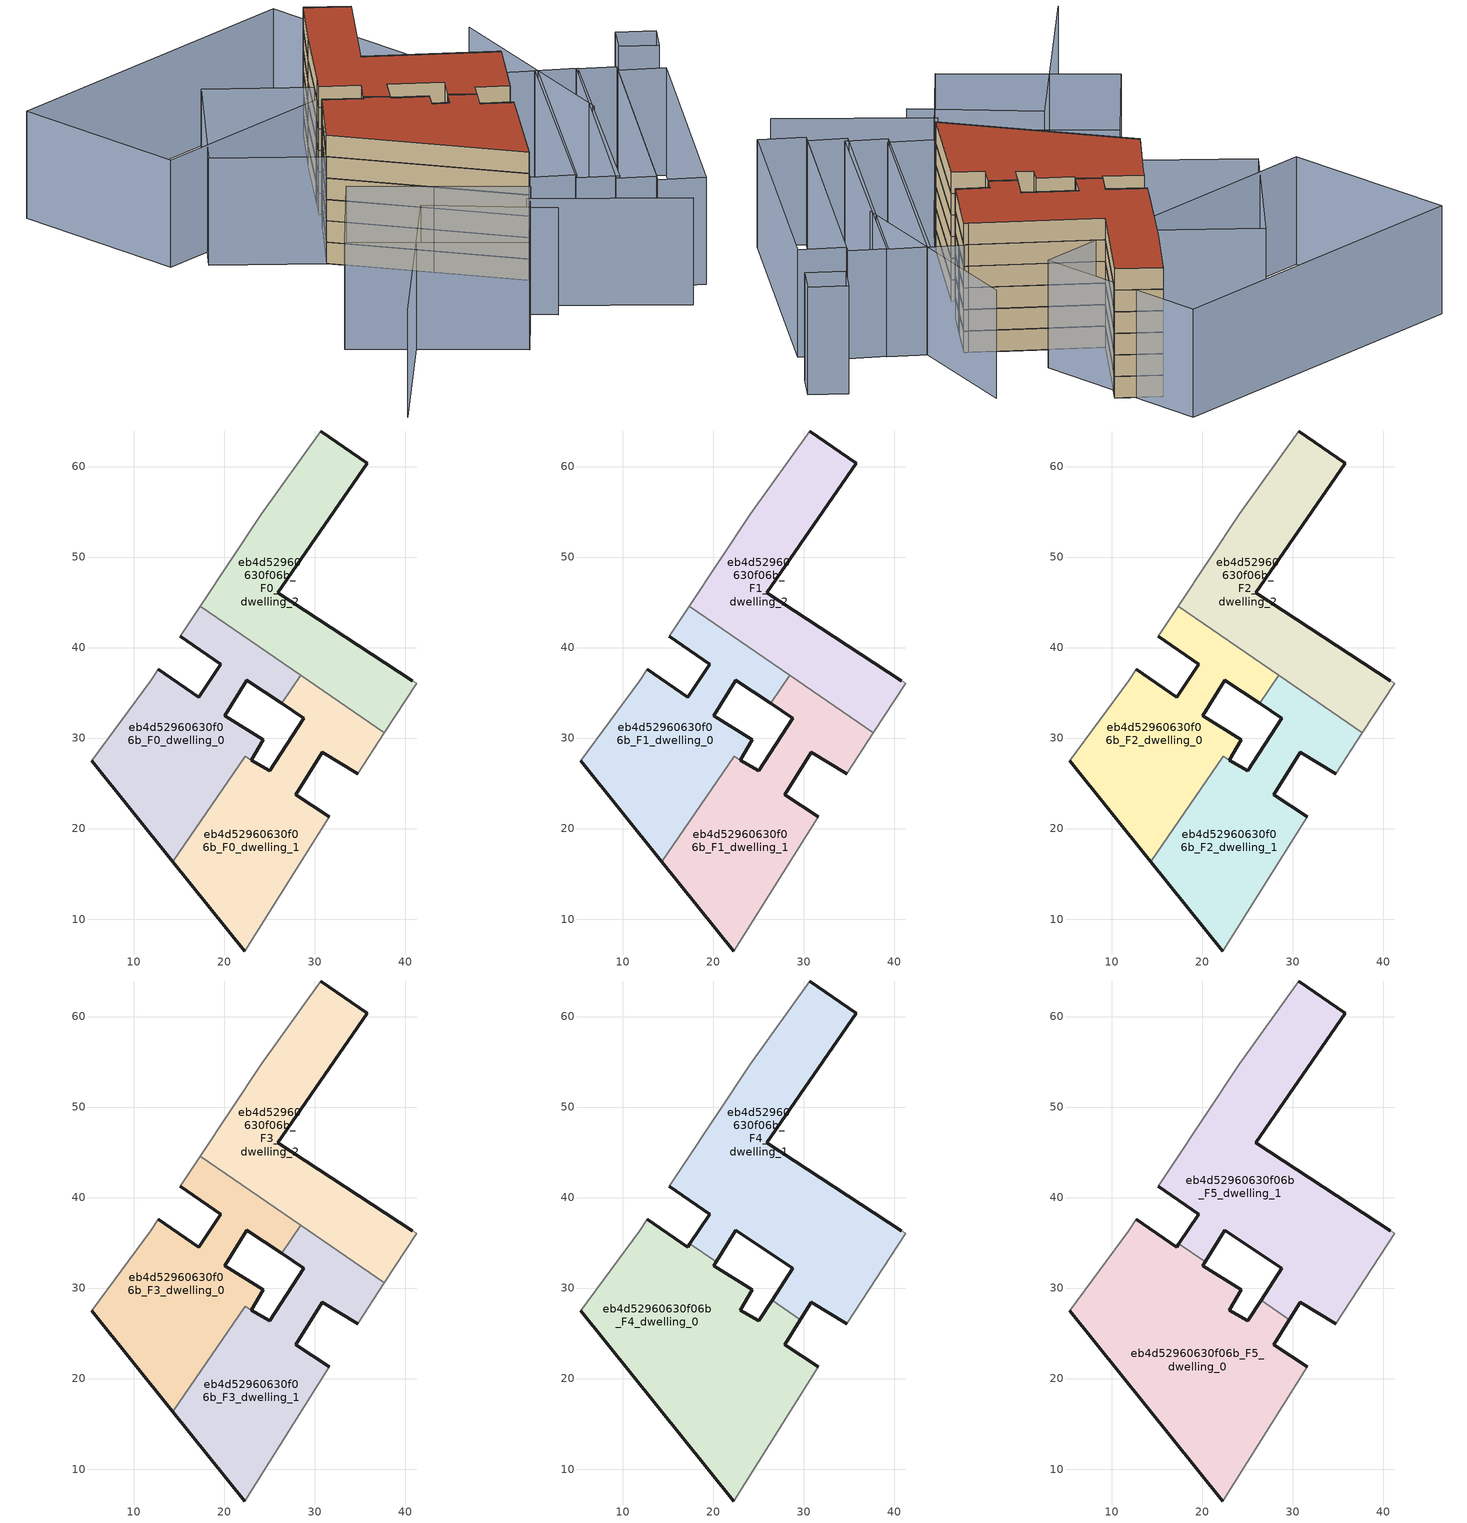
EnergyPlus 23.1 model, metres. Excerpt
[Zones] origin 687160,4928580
eb4d52960630f06b_F0_dwelling_0
 floor ground (EU_floor_Construction): 22.97,27.58 24.29,29.8 20.05,32.46 22.47,36.41 26.32,33.83 28.45,36.92 17.31,44.58 16.54,43.42 15.1,41.25 19.61,38.13 17.15,34.54 12.67,37.59 11.84,36.34 5.32,27.5 14.3,16.36 22.29,27.98 z0
 wall outside (EU_wall_Construction): 14.3,16.36 5.32,27.5 / 12.67,37.59 17.15,34.54 19.61,38.13 15.1,41.25 / 26.32,33.83 22.47,36.41 20.05,32.46 24.29,29.8 22.97,27.58 z0:3
 wall adiabatic (EU_wall_Construction): 5.32,27.5 11.84,36.34 12.67,37.59 / 15.1,41.25 16.54,43.42 17.31,44.58 z0:3
 wall to eb4d52960630f06b_F0_dwelling_1 (EU_wall_Construction): 28.45,36.92 26.32,33.83 / 22.97,27.58 22.29,27.98 14.3,16.36 z0:3
 wall to eb4d52960630f06b_F0_dwelling_2 (EU_wall_Construction): 17.31,44.58 28.45,36.92 z0:3
eb4d52960630f06b_F0_dwelling_1
 floor ground (EU_floor_Construction): 22.26,6.48 31.56,21.29 27.86,23.71 30.78,28.42 34.71,26.04 37.68,30.57 28.45,36.92 26.32,33.83 28.78,32.18 24.99,26.37 22.97,27.58 22.29,27.98 14.3,16.36 z0
 wall outside (EU_wall_Construction): 22.98,27.57 24.99,26.37 28.78,32.18 26.32,33.83 / 34.71,26.04 30.78,28.42 27.86,23.71 31.56,21.29 / 22.26,6.48 14.3,16.36 z0:3; 22.98,27.57,3 22.97,27.58,0 22.98,27.57,0
 wall adiabatic (EU_wall_Construction): 37.68,30.57 34.71,26.04 / 31.56,21.29 22.26,6.48 z0:3
 wall to eb4d52960630f06b_F0_dwelling_2 (EU_wall_Construction): 28.45,36.92 37.68,30.57 z0:3
eb4d52960630f06b_F0_dwelling_2
 floor ground (EU_floor_Construction): 37.68,30.57 41.26,36.04 40.76,36.34 25.91,46.04 35.77,60.37 30.62,63.92 24.06,54.73 17.31,44.58 z0
 wall outside (EU_wall_Construction): 30.62,63.92 35.77,60.37 25.91,46.04 40.76,36.34 z0:3
 wall adiabatic (EU_wall_Construction): 40.76,36.34 41.26,36.04 37.68,30.57 / 17.31,44.58 24.06,54.73 30.62,63.92 z0:3
eb4d52960630f06b_F1_dwelling_0
 floor to eb4d52960630f06b_F0_dwelling_0 (EU_floor_Construction): 22.97,27.58 24.29,29.8 20.05,32.46 22.47,36.41 26.32,33.83 28.45,36.92 17.31,44.58 16.54,43.42 15.1,41.25 19.61,38.13 17.15,34.54 12.67,37.59 11.84,36.34 5.32,27.5 14.3,16.36 22.29,27.98 z3
 wall outside (EU_wall_Construction): 14.3,16.36 5.32,27.5 / 12.67,37.59 17.15,34.54 19.61,38.13 15.1,41.25 / 26.32,33.83 22.47,36.41 20.05,32.46 24.29,29.8 22.97,27.58 z3:6
 wall adiabatic (EU_wall_Construction): 5.32,27.5 11.84,36.34 12.67,37.59 / 15.1,41.25 16.54,43.42 17.31,44.58 z3:6
 wall to eb4d52960630f06b_F1_dwelling_1 (EU_wall_Construction): 28.45,36.92 26.32,33.83 / 22.97,27.58 22.29,27.98 14.3,16.36 z3:6
 wall to eb4d52960630f06b_F1_dwelling_2 (EU_wall_Construction): 17.31,44.58 28.45,36.92 z3:6
eb4d52960630f06b_F1_dwelling_1
 floor to eb4d52960630f06b_F0_dwelling_1 (EU_floor_Construction): 22.26,6.48 31.56,21.29 27.86,23.71 30.78,28.42 34.71,26.04 37.68,30.57 28.45,36.92 26.32,33.83 28.78,32.18 24.99,26.37 22.97,27.58 22.29,27.98 14.3,16.36 z3
 wall outside (EU_wall_Construction): 22.98,27.57 24.99,26.37 28.78,32.18 26.32,33.83 / 34.71,26.04 30.78,28.42 27.86,23.71 31.56,21.29 / 22.26,6.48 14.3,16.36 z3:6; 22.98,27.57,6 22.97,27.58,3 22.98,27.57,3
 wall adiabatic (EU_wall_Construction): 37.68,30.57 34.71,26.04 / 31.56,21.29 22.26,6.48 z3:6
 wall to eb4d52960630f06b_F1_dwelling_2 (EU_wall_Construction): 28.45,36.92 37.68,30.57 z3:6
eb4d52960630f06b_F1_dwelling_2
 floor to eb4d52960630f06b_F0_dwelling_2 (EU_floor_Construction): 37.68,30.57 41.26,36.04 40.76,36.34 25.91,46.04 35.77,60.37 30.62,63.92 24.06,54.73 17.31,44.58 z3
 wall outside (EU_wall_Construction): 30.62,63.92 35.77,60.37 25.91,46.04 40.76,36.34 z3:6
 wall adiabatic (EU_wall_Construction): 40.76,36.34 41.26,36.04 37.68,30.57 / 17.31,44.58 24.06,54.73 30.62,63.92 z3:6
eb4d52960630f06b_F2_dwelling_0
 floor to eb4d52960630f06b_F1_dwelling_0 (EU_floor_Construction): 22.97,27.58 24.29,29.8 20.05,32.46 22.47,36.41 26.32,33.83 28.45,36.92 17.31,44.58 16.54,43.42 15.1,41.25 19.61,38.13 17.15,34.54 12.67,37.59 11.84,36.34 5.32,27.5 14.3,16.36 22.29,27.98 z6
 wall outside (EU_wall_Construction): 14.3,16.36 5.32,27.5 / 12.67,37.59 17.15,34.54 19.61,38.13 15.1,41.25 / 26.32,33.83 22.47,36.41 20.05,32.46 24.29,29.8 22.97,27.58 z6:9
 wall adiabatic (EU_wall_Construction): 5.32,27.5 11.84,36.34 12.67,37.59 / 15.1,41.25 16.54,43.42 17.31,44.58 z6:9
 wall to eb4d52960630f06b_F2_dwelling_1 (EU_wall_Construction): 28.45,36.92 26.32,33.83 / 22.97,27.58 22.29,27.98 14.3,16.36 z6:9
 wall to eb4d52960630f06b_F2_dwelling_2 (EU_wall_Construction): 17.31,44.58 28.45,36.92 z6:9
eb4d52960630f06b_F2_dwelling_1
 floor to eb4d52960630f06b_F1_dwelling_1 (EU_floor_Construction): 22.26,6.48 31.56,21.29 27.86,23.71 30.78,28.42 34.71,26.04 37.68,30.57 28.45,36.92 26.32,33.83 28.78,32.18 24.99,26.37 22.97,27.58 22.29,27.98 14.3,16.36 z6
 wall outside (EU_wall_Construction): 22.98,27.57 24.99,26.37 28.78,32.18 26.32,33.83 / 34.71,26.04 30.78,28.42 27.86,23.71 31.56,21.29 / 22.26,6.48 14.3,16.36 z6:9; 22.98,27.57,9 22.97,27.58,6 22.98,27.57,6
 wall adiabatic (EU_wall_Construction): 37.68,30.57 34.71,26.04 / 31.56,21.29 22.26,6.48 z6:9
 wall to eb4d52960630f06b_F2_dwelling_2 (EU_wall_Construction): 28.45,36.92 37.68,30.57 z6:9
eb4d52960630f06b_F2_dwelling_2
 floor to eb4d52960630f06b_F1_dwelling_2 (EU_floor_Construction): 37.68,30.57 41.26,36.04 40.76,36.34 25.91,46.04 35.77,60.37 30.62,63.92 24.06,54.73 17.31,44.58 z6
 wall outside (EU_wall_Construction): 30.62,63.92 35.77,60.37 25.91,46.04 40.76,36.34 z6:9
 wall adiabatic (EU_wall_Construction): 40.76,36.34 41.26,36.04 37.68,30.57 / 17.31,44.58 24.06,54.73 30.62,63.92 z6:9
eb4d52960630f06b_F3_dwelling_0
 floor to eb4d52960630f06b_F2_dwelling_0 (EU_floor_Construction): 22.97,27.58 24.29,29.8 20.05,32.46 22.47,36.41 26.32,33.83 28.45,36.92 17.31,44.58 16.54,43.42 15.1,41.25 19.61,38.13 17.15,34.54 12.67,37.59 11.84,36.34 5.32,27.5 14.3,16.36 22.29,27.98 z9
 wall outside (EU_wall_Construction): 14.3,16.36 5.32,27.5 / 12.67,37.59 17.15,34.54 19.61,38.13 15.1,41.25 / 26.32,33.83 22.47,36.41 20.05,32.46 24.29,29.8 22.97,27.58 z9:12
 wall adiabatic (EU_wall_Construction): 5.32,27.5 11.84,36.34 12.67,37.59 / 15.1,41.25 16.54,43.42 17.31,44.58 z9:12
 wall to eb4d52960630f06b_F3_dwelling_1 (EU_wall_Construction): 28.45,36.92 26.32,33.83 / 22.97,27.58 22.29,27.98 14.3,16.36 z9:12
 wall to eb4d52960630f06b_F3_dwelling_2 (EU_wall_Construction): 17.31,44.58 28.45,36.92 z9:12
eb4d52960630f06b_F3_dwelling_1
 floor to eb4d52960630f06b_F2_dwelling_1 (EU_floor_Construction): 22.26,6.48 31.56,21.29 27.86,23.71 30.78,28.42 34.71,26.04 37.68,30.57 28.45,36.92 26.32,33.83 28.78,32.18 24.99,26.37 22.97,27.58 22.29,27.98 14.3,16.36 z9
 wall outside (EU_wall_Construction): 22.98,27.57 24.99,26.37 28.78,32.18 26.32,33.83 / 34.71,26.04 30.78,28.42 27.86,23.71 31.56,21.29 / 22.26,6.48 14.3,16.36 z9:12; 22.98,27.57,12 22.97,27.58,9 22.98,27.57,9
 wall adiabatic (EU_wall_Construction): 37.68,30.57 34.71,26.04 / 31.56,21.29 22.26,6.48 z9:12
 wall to eb4d52960630f06b_F3_dwelling_2 (EU_wall_Construction): 28.45,36.92 37.68,30.57 z9:12
eb4d52960630f06b_F3_dwelling_2
 floor to eb4d52960630f06b_F2_dwelling_2 (EU_floor_Construction): 37.68,30.57 41.26,36.04 40.76,36.34 25.91,46.04 35.77,60.37 30.62,63.92 24.06,54.73 17.31,44.58 z9
 wall outside (EU_wall_Construction): 30.62,63.92 35.77,60.37 25.91,46.04 40.76,36.34 z9:12
 wall adiabatic (EU_wall_Construction): 40.76,36.34 41.26,36.04 37.68,30.57 / 17.31,44.58 24.06,54.73 30.62,63.92 z9:12
eb4d52960630f06b_F4_dwelling_0
 floor to eb4d52960630f06b_F3_dwelling_0 (EU_floor_Construction): 14.3,16.36 22.29,27.98 22.97,27.58 24.29,29.8 20.05,32.46 20.32,32.9 17.4,34.9 17.15,34.54 12.67,37.59 11.84,36.34 5.32,27.5 z12
 floor to eb4d52960630f06b_F3_dwelling_1 (EU_floor_Construction): 22.26,6.48 31.56,21.29 27.86,23.71 29.6,26.51 26.48,28.65 24.99,26.37 22.98,27.57 22.29,27.98 14.3,16.36 z12
 wall outside (EU_wall_Construction): 22.26,6.48 5.32,27.5 / 12.67,37.59 17.15,34.54 17.4,34.9 / 20.32,32.9 20.05,32.46 24.29,29.8 22.97,27.58 24.99,26.37 26.48,28.65 / 29.6,26.51 27.86,23.71 31.56,21.29 z12:15
 wall adiabatic (EU_wall_Construction): 5.32,27.5 11.84,36.34 12.67,37.59 / 31.56,21.29 22.26,6.48 z12:15
 wall to eb4d52960630f06b_F4_dwelling_1 (EU_wall_Construction): 17.4,34.9 20.32,32.9 / 26.48,28.65 29.6,26.51 z12:15
eb4d52960630f06b_F4_dwelling_1
 floor to eb4d52960630f06b_F3_dwelling_1 (EU_floor_Construction): 34.71,26.04 37.68,30.57 28.45,36.92 26.32,33.83 28.78,32.18 26.48,28.65 29.6,26.51 30.78,28.42 z12
 floor to eb4d52960630f06b_F3_dwelling_2 (EU_floor_Construction): 37.68,30.57 41.26,36.04 40.76,36.34 25.91,46.04 35.77,60.37 30.62,63.92 24.06,54.73 17.31,44.58 z12
 floor to eb4d52960630f06b_F3_dwelling_0 (EU_floor_Construction): 26.32,33.83 28.45,36.92 17.31,44.58 16.54,43.42 15.1,41.25 19.61,38.13 17.4,34.9 20.32,32.9 22.47,36.41 z12
 wall outside (EU_wall_Construction): 26.48,28.65 28.78,32.18 22.47,36.41 20.32,32.9 / 17.4,34.9 19.61,38.13 15.1,41.25 / 30.62,63.92 35.77,60.37 25.91,46.04 40.76,36.34 / 34.71,26.04 30.78,28.42 29.6,26.51 z12:15
 wall adiabatic (EU_wall_Construction): 15.1,41.25 16.54,43.42 24.06,54.73 30.62,63.92 / 40.76,36.34 41.26,36.04 34.71,26.04 z12:15
eb4d52960630f06b_F5_dwelling_0
 floor to eb4d52960630f06b_F4_dwelling_0 (EU_floor_Construction): 22.26,6.48 31.56,21.29 27.86,23.71 29.6,26.51 26.48,28.65 24.99,26.37 22.97,27.58 24.29,29.8 20.05,32.46 20.32,32.9 17.4,34.9 17.15,34.54 12.67,37.59 11.84,36.34 5.32,27.5 z15
 wall outside (EU_wall_Construction): 22.26,6.48 5.32,27.5 / 12.67,37.59 17.15,34.54 17.4,34.9 / 20.32,32.9 20.05,32.46 24.29,29.8 22.97,27.58 24.99,26.37 26.48,28.65 / 29.6,26.51 27.86,23.71 31.56,21.29 z15:18
 wall adiabatic (EU_wall_Construction): 5.32,27.5 11.84,36.34 12.67,37.59 / 31.56,21.29 22.26,6.48 z15:18
 wall to eb4d52960630f06b_F5_dwelling_1 (EU_wall_Construction): 17.4,34.9 20.32,32.9 / 26.48,28.65 29.6,26.51 z15:18
 roof outside (EU_roof_Construction): 26.48,28.65 29.6,26.51 27.86,23.71 31.56,21.29 22.26,6.48 5.32,27.5 11.84,36.34 12.67,37.59 17.15,34.54 17.4,34.9 20.32,32.9 20.05,32.46 24.29,29.8 22.97,27.58 24.99,26.37 z18
eb4d52960630f06b_F5_dwelling_1
 floor to eb4d52960630f06b_F4_dwelling_1 (EU_floor_Construction): 34.71,26.04 41.26,36.04 40.76,36.34 25.91,46.04 35.77,60.37 30.62,63.92 24.06,54.73 16.54,43.42 15.1,41.25 19.61,38.13 17.4,34.9 20.32,32.9 22.47,36.41 28.78,32.18 26.48,28.65 29.6,26.51 30.78,28.42 z15
 wall outside (EU_wall_Construction): 26.48,28.65 28.78,32.18 22.47,36.41 20.32,32.9 / 17.4,34.9 19.61,38.13 15.1,41.25 / 30.62,63.92 35.77,60.37 25.91,46.04 40.76,36.34 / 34.71,26.04 30.78,28.42 29.6,26.51 z15:18
 wall adiabatic (EU_wall_Construction): 15.1,41.25 16.54,43.42 24.06,54.73 30.62,63.92 / 40.76,36.34 41.26,36.04 34.71,26.04 z15:18
 roof outside (EU_roof_Construction): 35.77,60.37 25.91,46.04 40.76,36.34 41.26,36.04 34.71,26.04 30.78,28.42 29.6,26.51 26.48,28.65 28.78,32.18 22.47,36.41 20.32,32.9 17.4,34.9 19.61,38.13 15.1,41.25 16.54,43.42 24.06,54.73 30.62,63.92 z18
shading: 16.62,-0.14 33.66,-13.36 / -19.48,-20.5 4.41,6.64 / 4.41,6.64 17.8,-5.15 / 43.38,19.41 47.74,50.81 / 19.57,46.82 5.32,27.51 / 5.32,27.51 -6.98,36.58 / -6.98,36.58 7.27,55.89 / 7.27,55.89 19.57,46.82 / -15.28,64.03 31.87,71.75 / 31.87,71.75 35.95,46.85 / 35.95,46.85 -11.2,39.13 / -11.2,39.13 -15.28,64.03 / -11.22,2.91 0.93,17.88 / 0.93,17.88 19.55,2.76 / 19.55,2.76 7.4,-12.2 / 7.4,-12.2 -11.22,2.91 / 58.99,23.87 39.44,-8.88 / 39.44,-8.88 33.97,-5.62 / 33.97,-5.62 53.52,27.13 / 53.52,27.13 58.99,23.87 / 54.18,28.24 34.62,-4.59 / 34.62,-4.59 30.08,-1.88 / 30.08,-1.88 49.64,30.94 / 49.64,30.94 54.18,28.24 / 49.91,30.95 31.04,-1.38 / 31.04,-1.38 26.14,1.48 / 26.14,1.48 45.01,33.81 / 45.01,33.81 49.91,30.95 / 45.36,33.62 26.88,2.35 / 26.88,2.35 21.65,5.44 / 21.65,5.44 40.12,36.72 / 40.12,36.72 45.36,33.62 / 61.57,37.71 65.97,34.76 / 65.97,34.76 63.2,30.63 / 63.2,30.63 58.8,33.59 / 58.8,33.59 61.57,37.71 z0:15
[Building]
EU S2 Campaign: North Axis=0; Terrain=City; Solar Distribution=FullExterior
[Site:Location]
Bologna: Latitude=44.5; Longitude=11.25; Time Zone=1; Elevation=37
[SizingPeriod:WeatherFileDays]
AnnualSizingPeriod: Begin Month=1; Begin Day of Month=1; End Month=12; End Day of Month=31; Day of Week for Start Day=Monday; Use Weather File Daylight Saving Period=No; Use Weather File Rain and Snow Indicators=No
[MATERIAL]
EU_InternalMass_Material: Roughness=MediumRough; Thickness=0.1; Conductivity=1; Density=1800; Specific Heat=900; Thermal Absorptance=0.9; Solar Absorptance=0.7; Visible Absorptance=0.7
[MATERIAL:NOMASS] Roughness=MediumRough; Thermal Absorptance=0.9; Solar Absorptance=0.7; Visible Absorptance=0.7
Name | Thermal Resistance
EU_wall_NoMass | 0.905828
EU_roof_NoMass | 0.37593
EU_floor_NoMass | 0.67114
[CONSTRUCTION]
EU_wall_Construction: EU_wall_NoMass
EU_roof_Construction: EU_roof_NoMass
EU_floor_Construction: EU_floor_NoMass
EU_InternalMass_Construction: EU_InternalMass_Material
[ZONE] Type=1; Multiplier=1; Ceiling Height=autocalculate; Floor Area=autocalculate; Part of Total Floor Area=Yes
Name | Volume
eb4d52960630f06b_F0_dwelling_0; eb4d52960630f06b_F1_dwelling_0; eb4d52960630f06b_F2_dwelling_0; eb4d52960630f06b_F3_dwelling_0 | 800.504
eb4d52960630f06b_F4_dwelling_0; eb4d52960630f06b_F5_dwelling_0 | 1192.52
eb4d52960630f06b_F0_dwelling_1; eb4d52960630f06b_F1_dwelling_1; eb4d52960630f06b_F2_dwelling_1; eb4d52960630f06b_F3_dwelling_1 | 789.524
eb4d52960630f06b_F4_dwelling_1; eb4d52960630f06b_F5_dwelling_1 | 1192.51
eb4d52960630f06b_F0_dwelling_2; eb4d52960630f06b_F1_dwelling_2; eb4d52960630f06b_F2_dwelling_2; eb4d52960630f06b_F3_dwelling_2 | 795.012
[INTERNALMASS] Construction=EU_InternalMass_Construction
Name | Zone or ZoneList | Surface Area
eb4d52960630f06b_F0_dwelling_0_EU_InternalMass | eb4d52960630f06b_F0_dwelling_0 | 266.835
eb4d52960630f06b_F0_dwelling_1_EU_InternalMass | eb4d52960630f06b_F0_dwelling_1 | 263.177
eb4d52960630f06b_F0_dwelling_2_EU_InternalMass | eb4d52960630f06b_F0_dwelling_2 | 265.004
eb4d52960630f06b_F1_dwelling_0_EU_InternalMass | eb4d52960630f06b_F1_dwelling_0 | 266.835
eb4d52960630f06b_F1_dwelling_1_EU_InternalMass | eb4d52960630f06b_F1_dwelling_1 | 263.177
eb4d52960630f06b_F1_dwelling_2_EU_InternalMass | eb4d52960630f06b_F1_dwelling_2 | 265.004
eb4d52960630f06b_F2_dwelling_0_EU_InternalMass | eb4d52960630f06b_F2_dwelling_0 | 266.835
eb4d52960630f06b_F2_dwelling_1_EU_InternalMass | eb4d52960630f06b_F2_dwelling_1 | 263.177
eb4d52960630f06b_F2_dwelling_2_EU_InternalMass | eb4d52960630f06b_F2_dwelling_2 | 265.004
eb4d52960630f06b_F3_dwelling_0_EU_InternalMass | eb4d52960630f06b_F3_dwelling_0 | 266.835
eb4d52960630f06b_F3_dwelling_1_EU_InternalMass | eb4d52960630f06b_F3_dwelling_1 | 263.177
eb4d52960630f06b_F3_dwelling_2_EU_InternalMass | eb4d52960630f06b_F3_dwelling_2 | 265.004
eb4d52960630f06b_F4_dwelling_0_EU_InternalMass | eb4d52960630f06b_F4_dwelling_0 | 397.507
eb4d52960630f06b_F4_dwelling_1_EU_InternalMass | eb4d52960630f06b_F4_dwelling_1 | 397.505
eb4d52960630f06b_F5_dwelling_0_EU_InternalMass | eb4d52960630f06b_F5_dwelling_0 | 397.507
eb4d52960630f06b_F5_dwelling_1_EU_InternalMass | eb4d52960630f06b_F5_dwelling_1 | 397.505
[OTHEREQUIPMENT] Fuel Type=Electricity; Design Level Calculation Method=Watts/Area; Power per Zone Floor Area=1; Fraction Latent=0; Fraction Radiant=0; Fraction Lost=0; Carbon Dioxide Generation Rate=0; EndUse Subcategory=EU_Step8_InternalGains
Name | Zone or ZoneList or Space or SpaceList | Schedule
EU_Step8_InternalGain_eb4d52960630f06b_F0_dwelling_0_f000 | eb4d52960630f06b_F0_dwelling_0 | EU_Step8_GainSchedule_eb4d52960630f06b_F0_dwelling_0_f000
EU_Step8_InternalGain_eb4d52960630f06b_F0_dwelling_1_f000 | eb4d52960630f06b_F0_dwelling_1 | EU_Step8_GainSchedule_eb4d52960630f06b_F0_dwelling_1_f000
EU_Step8_InternalGain_eb4d52960630f06b_F0_dwelling_2_f000 | eb4d52960630f06b_F0_dwelling_2 | EU_Step8_GainSchedule_eb4d52960630f06b_F0_dwelling_2_f000
EU_Step8_InternalGain_eb4d52960630f06b_F1_dwelling_0_f000 | eb4d52960630f06b_F1_dwelling_0 | EU_Step8_GainSchedule_eb4d52960630f06b_F1_dwelling_0_f000
EU_Step8_InternalGain_eb4d52960630f06b_F1_dwelling_1_f000 | eb4d52960630f06b_F1_dwelling_1 | EU_Step8_GainSchedule_eb4d52960630f06b_F1_dwelling_1_f000
EU_Step8_InternalGain_eb4d52960630f06b_F1_dwelling_2_f000 | eb4d52960630f06b_F1_dwelling_2 | EU_Step8_GainSchedule_eb4d52960630f06b_F1_dwelling_2_f000
EU_Step8_InternalGain_eb4d52960630f06b_F2_dwelling_0_f000 | eb4d52960630f06b_F2_dwelling_0 | EU_Step8_GainSchedule_eb4d52960630f06b_F2_dwelling_0_f000
EU_Step8_InternalGain_eb4d52960630f06b_F2_dwelling_1_f000 | eb4d52960630f06b_F2_dwelling_1 | EU_Step8_GainSchedule_eb4d52960630f06b_F2_dwelling_1_f000
EU_Step8_InternalGain_eb4d52960630f06b_F2_dwelling_2_f000 | eb4d52960630f06b_F2_dwelling_2 | EU_Step8_GainSchedule_eb4d52960630f06b_F2_dwelling_2_f000
EU_Step8_InternalGain_eb4d52960630f06b_F3_dwelling_0_f000 | eb4d52960630f06b_F3_dwelling_0 | EU_Step8_GainSchedule_eb4d52960630f06b_F3_dwelling_0_f000
EU_Step8_InternalGain_eb4d52960630f06b_F3_dwelling_1_f000 | eb4d52960630f06b_F3_dwelling_1 | EU_Step8_GainSchedule_eb4d52960630f06b_F3_dwelling_1_f000
EU_Step8_InternalGain_eb4d52960630f06b_F3_dwelling_2_f000 | eb4d52960630f06b_F3_dwelling_2 | EU_Step8_GainSchedule_eb4d52960630f06b_F3_dwelling_2_f000
EU_Step8_InternalGain_eb4d52960630f06b_F4_dwelling_0_f000 | eb4d52960630f06b_F4_dwelling_0 | EU_Step8_GainSchedule_eb4d52960630f06b_F4_dwelling_0_f000
EU_Step8_InternalGain_eb4d52960630f06b_F4_dwelling_1_f000 | eb4d52960630f06b_F4_dwelling_1 | EU_Step8_GainSchedule_eb4d52960630f06b_F4_dwelling_1_f000
EU_Step8_InternalGain_eb4d52960630f06b_F5_dwelling_0_f000 | eb4d52960630f06b_F5_dwelling_0 | EU_Step8_GainSchedule_eb4d52960630f06b_F5_dwelling_0_f000
EU_Step8_InternalGain_eb4d52960630f06b_F5_dwelling_1_f000 | eb4d52960630f06b_F5_dwelling_1 | EU_Step8_GainSchedule_eb4d52960630f06b_F5_dwelling_1_f000
[ZONEVENTILATION:DESIGNFLOWRATE] Schedule=EU_AlwaysOn; Design Flow Rate Calculation Method=AirChanges/Hour; Air Changes per Hour=0.73129; Ventilation Type=Natural; Fan Pressure Rise=0; Fan Total Efficiency=1; Constant Term Coefficient=1; Temperature Term Coefficient=0; Velocity Term Coefficient=0; Velocity Squared Term Coefficient=0; Minimum Indoor Temperature=-100; Maximum Indoor Temperature=100; Delta Temperature=-100; Minimum Outdoor Temperature=-100; Maximum Outdoor Temperature=100; Maximum Wind Speed=40
Name | Zone or ZoneList or Space or SpaceList
EU_ConstantAir_eb4d52960630f06b_F0_dwelling_0 | eb4d52960630f06b_F0_dwelling_0
EU_ConstantAir_eb4d52960630f06b_F0_dwelling_1 | eb4d52960630f06b_F0_dwelling_1
EU_ConstantAir_eb4d52960630f06b_F0_dwelling_2 | eb4d52960630f06b_F0_dwelling_2
EU_ConstantAir_eb4d52960630f06b_F1_dwelling_0 | eb4d52960630f06b_F1_dwelling_0
EU_ConstantAir_eb4d52960630f06b_F1_dwelling_1 | eb4d52960630f06b_F1_dwelling_1
EU_ConstantAir_eb4d52960630f06b_F1_dwelling_2 | eb4d52960630f06b_F1_dwelling_2
EU_ConstantAir_eb4d52960630f06b_F2_dwelling_0 | eb4d52960630f06b_F2_dwelling_0
EU_ConstantAir_eb4d52960630f06b_F2_dwelling_1 | eb4d52960630f06b_F2_dwelling_1
EU_ConstantAir_eb4d52960630f06b_F2_dwelling_2 | eb4d52960630f06b_F2_dwelling_2
EU_ConstantAir_eb4d52960630f06b_F3_dwelling_0 | eb4d52960630f06b_F3_dwelling_0
EU_ConstantAir_eb4d52960630f06b_F3_dwelling_1 | eb4d52960630f06b_F3_dwelling_1
EU_ConstantAir_eb4d52960630f06b_F3_dwelling_2 | eb4d52960630f06b_F3_dwelling_2
EU_ConstantAir_eb4d52960630f06b_F4_dwelling_0 | eb4d52960630f06b_F4_dwelling_0
EU_ConstantAir_eb4d52960630f06b_F4_dwelling_1 | eb4d52960630f06b_F4_dwelling_1
EU_ConstantAir_eb4d52960630f06b_F5_dwelling_0 | eb4d52960630f06b_F5_dwelling_0
EU_ConstantAir_eb4d52960630f06b_F5_dwelling_1 | eb4d52960630f06b_F5_dwelling_1
[HVACTEMPLATE:THERMOSTAT] Constant Heating Setpoint=20; Constant Cooling Setpoint=50
EU_HeatOnly_eb4d52960630f06b_F0_dwelling_0; EU_HeatOnly_eb4d52960630f06b_F0_dwelling_1; EU_HeatOnly_eb4d52960630f06b_F0_dwelling_2; EU_HeatOnly_eb4d52960630f06b_F1_dwelling_0; EU_HeatOnly_eb4d52960630f06b_F1_dwelling_1; EU_HeatOnly_eb4d52960630f06b_F1_dwelling_2; EU_HeatOnly_eb4d52960630f06b_F2_dwelling_0; EU_HeatOnly_eb4d52960630f06b_F2_dwelling_1; EU_HeatOnly_eb4d52960630f06b_F2_dwelling_2; EU_HeatOnly_eb4d52960630f06b_F3_dwelling_0; EU_HeatOnly_eb4d52960630f06b_F3_dwelling_1; EU_HeatOnly_eb4d52960630f06b_F3_dwelling_2; EU_HeatOnly_eb4d52960630f06b_F4_dwelling_0; EU_HeatOnly_eb4d52960630f06b_F4_dwelling_1; EU_HeatOnly_eb4d52960630f06b_F5_dwelling_0; EU_HeatOnly_eb4d52960630f06b_F5_dwelling_1
[HVACTEMPLATE:ZONE:IDEALLOADSAIRSYSTEM] System Availability Schedule=EU_AlwaysOn; Maximum Heating Supply Air Temperature=50; Minimum Cooling Supply Air Temperature=13; Maximum Heating Supply Air Humidity Ratio=0.0156; Minimum Cooling Supply Air Humidity Ratio=0.0077; Heating Limit=NoLimit; Cooling Limit=NoLimit; Heating Availability Schedule=EU_AlwaysOn; Cooling Availability Schedule=EU_CoolingOff; Dehumidification Control Type=ConstantSensibleHeatRatio; Cooling Sensible Heat Ratio=0.7; Dehumidification Setpoint=60; Humidification Control Type=None; Humidification Setpoint=30; Outdoor Air Method=None; Outdoor Air Flow Rate per Person=0.00944; Outdoor Air Flow Rate per Zone Floor Area=0; Outdoor Air Flow Rate per Zone=0; Demand Controlled Ventilation Type=None; Outdoor Air Economizer Type=NoEconomizer; Heat Recovery Type=None; Sensible Heat Recovery Effectiveness=0.7; Latent Heat Recovery Effectiveness=0.65
Name | Template Thermostat
eb4d52960630f06b_F0_dwelling_0 | EU_HeatOnly_eb4d52960630f06b_F0_dwelling_0
eb4d52960630f06b_F0_dwelling_1 | EU_HeatOnly_eb4d52960630f06b_F0_dwelling_1
eb4d52960630f06b_F0_dwelling_2 | EU_HeatOnly_eb4d52960630f06b_F0_dwelling_2
eb4d52960630f06b_F1_dwelling_0 | EU_HeatOnly_eb4d52960630f06b_F1_dwelling_0
eb4d52960630f06b_F1_dwelling_1 | EU_HeatOnly_eb4d52960630f06b_F1_dwelling_1
eb4d52960630f06b_F1_dwelling_2 | EU_HeatOnly_eb4d52960630f06b_F1_dwelling_2
eb4d52960630f06b_F2_dwelling_0 | EU_HeatOnly_eb4d52960630f06b_F2_dwelling_0
eb4d52960630f06b_F2_dwelling_1 | EU_HeatOnly_eb4d52960630f06b_F2_dwelling_1
eb4d52960630f06b_F2_dwelling_2 | EU_HeatOnly_eb4d52960630f06b_F2_dwelling_2
eb4d52960630f06b_F3_dwelling_0 | EU_HeatOnly_eb4d52960630f06b_F3_dwelling_0
eb4d52960630f06b_F3_dwelling_1 | EU_HeatOnly_eb4d52960630f06b_F3_dwelling_1
eb4d52960630f06b_F3_dwelling_2 | EU_HeatOnly_eb4d52960630f06b_F3_dwelling_2
eb4d52960630f06b_F4_dwelling_0 | EU_HeatOnly_eb4d52960630f06b_F4_dwelling_0
eb4d52960630f06b_F4_dwelling_1 | EU_HeatOnly_eb4d52960630f06b_F4_dwelling_1
eb4d52960630f06b_F5_dwelling_0 | EU_HeatOnly_eb4d52960630f06b_F5_dwelling_0
eb4d52960630f06b_F5_dwelling_1 | EU_HeatOnly_eb4d52960630f06b_F5_dwelling_1
[SIZING:ZONE] Zone Cooling Design Supply Air Temperature Input Method=SupplyAirTemperature; Zone Cooling Design Supply Air Temperature=13; Zone Heating Design Supply Air Temperature Input Method=SupplyAirTemperature; Zone Heating Design Supply Air Temperature=50; Zone Cooling Design Supply Air Humidity Ratio=0.008; Zone Heating Design Supply Air Humidity Ratio=0.008; Cooling Design Air Flow Method=DesignDay; Cooling Design Air Flow Rate=0; Cooling Minimum Air Flow per Zone Floor Area=0.000762; Cooling Minimum Air Flow=0; Cooling Minimum Air Flow Fraction=0.2; Heating Design Air Flow Method=DesignDay; Heating Design Air Flow Rate=0; Heating Maximum Air Flow per Zone Floor Area=0.002032; Heating Maximum Air Flow=0.141576; Heating Maximum Air Flow Fraction=0.3; Account for Dedicated Outdoor Air System=No; Dedicated Outdoor Air System Control Strategy=NeutralSupplyAir; Dedicated Outdoor Air Low Setpoint Temperature for Design=autosize; Dedicated Outdoor Air High Setpoint Temperature for Design=autosize; Zone Load Sizing Method=Sensible Load Only No Latent Load; Zone Latent Cooling Design Supply Air Humidity Ratio Input Method=HumidityRatioDifference; Zone Cooling Design Supply Air Humidity Ratio Difference=0.005; Zone Latent Heating Design Supply Air Humidity Ratio Input Method=HumidityRatioDifference; Zone Humidification Design Supply Air Humidity Ratio Difference=0.005
eb4d52960630f06b_F0_dwelling_0; eb4d52960630f06b_F0_dwelling_1; eb4d52960630f06b_F0_dwelling_2; eb4d52960630f06b_F1_dwelling_0; eb4d52960630f06b_F1_dwelling_1; eb4d52960630f06b_F1_dwelling_2; eb4d52960630f06b_F2_dwelling_0; eb4d52960630f06b_F2_dwelling_1; eb4d52960630f06b_F2_dwelling_2; eb4d52960630f06b_F3_dwelling_0; eb4d52960630f06b_F3_dwelling_1; eb4d52960630f06b_F3_dwelling_2; eb4d52960630f06b_F4_dwelling_0; eb4d52960630f06b_F4_dwelling_1; eb4d52960630f06b_F5_dwelling_0; eb4d52960630f06b_F5_dwelling_1
[SCHEDULE:CONSTANT]
Name | Hourly Value
EU_AlwaysOn | 1
EU_CoolingOff | 0
[SCHEDULE:FILE] Column Number=1; Rows to Skip at Top=0; Number of Hours of Data=8760; Column Separator=Comma; Interpolate to Timestep=No; Minutes per Item=60; Adjust Schedule for Daylight Savings=Yes
Name | File
EU_Step8_GainSchedule_eb4d52960630f06b_F0_dwelling_0_f000 | ../../schedules/eb4d52960630f06b/eb4d52960630f06b_F0_dwelling_0_f000_gain.csv
EU_Step8_GainSchedule_eb4d52960630f06b_F0_dwelling_1_f000 | ../../schedules/eb4d52960630f06b/eb4d52960630f06b_F0_dwelling_1_f000_gain.csv
EU_Step8_GainSchedule_eb4d52960630f06b_F0_dwelling_2_f000 | ../../schedules/eb4d52960630f06b/eb4d52960630f06b_F0_dwelling_2_f000_gain.csv
EU_Step8_GainSchedule_eb4d52960630f06b_F1_dwelling_0_f000 | ../../schedules/eb4d52960630f06b/eb4d52960630f06b_F1_dwelling_0_f000_gain.csv
EU_Step8_GainSchedule_eb4d52960630f06b_F1_dwelling_1_f000 | ../../schedules/eb4d52960630f06b/eb4d52960630f06b_F1_dwelling_1_f000_gain.csv
EU_Step8_GainSchedule_eb4d52960630f06b_F1_dwelling_2_f000 | ../../schedules/eb4d52960630f06b/eb4d52960630f06b_F1_dwelling_2_f000_gain.csv
EU_Step8_GainSchedule_eb4d52960630f06b_F2_dwelling_0_f000 | ../../schedules/eb4d52960630f06b/eb4d52960630f06b_F2_dwelling_0_f000_gain.csv
EU_Step8_GainSchedule_eb4d52960630f06b_F2_dwelling_1_f000 | ../../schedules/eb4d52960630f06b/eb4d52960630f06b_F2_dwelling_1_f000_gain.csv
EU_Step8_GainSchedule_eb4d52960630f06b_F2_dwelling_2_f000 | ../../schedules/eb4d52960630f06b/eb4d52960630f06b_F2_dwelling_2_f000_gain.csv
EU_Step8_GainSchedule_eb4d52960630f06b_F3_dwelling_0_f000 | ../../schedules/eb4d52960630f06b/eb4d52960630f06b_F3_dwelling_0_f000_gain.csv
EU_Step8_GainSchedule_eb4d52960630f06b_F3_dwelling_1_f000 | ../../schedules/eb4d52960630f06b/eb4d52960630f06b_F3_dwelling_1_f000_gain.csv
EU_Step8_GainSchedule_eb4d52960630f06b_F3_dwelling_2_f000 | ../../schedules/eb4d52960630f06b/eb4d52960630f06b_F3_dwelling_2_f000_gain.csv
EU_Step8_GainSchedule_eb4d52960630f06b_F4_dwelling_0_f000 | ../../schedules/eb4d52960630f06b/eb4d52960630f06b_F4_dwelling_0_f000_gain.csv
EU_Step8_GainSchedule_eb4d52960630f06b_F4_dwelling_1_f000 | ../../schedules/eb4d52960630f06b/eb4d52960630f06b_F4_dwelling_1_f000_gain.csv
EU_Step8_GainSchedule_eb4d52960630f06b_F5_dwelling_0_f000 | ../../schedules/eb4d52960630f06b/eb4d52960630f06b_F5_dwelling_0_f000_gain.csv
EU_Step8_GainSchedule_eb4d52960630f06b_F5_dwelling_1_f000 | ../../schedules/eb4d52960630f06b/eb4d52960630f06b_F5_dwelling_1_f000_gain.csv
